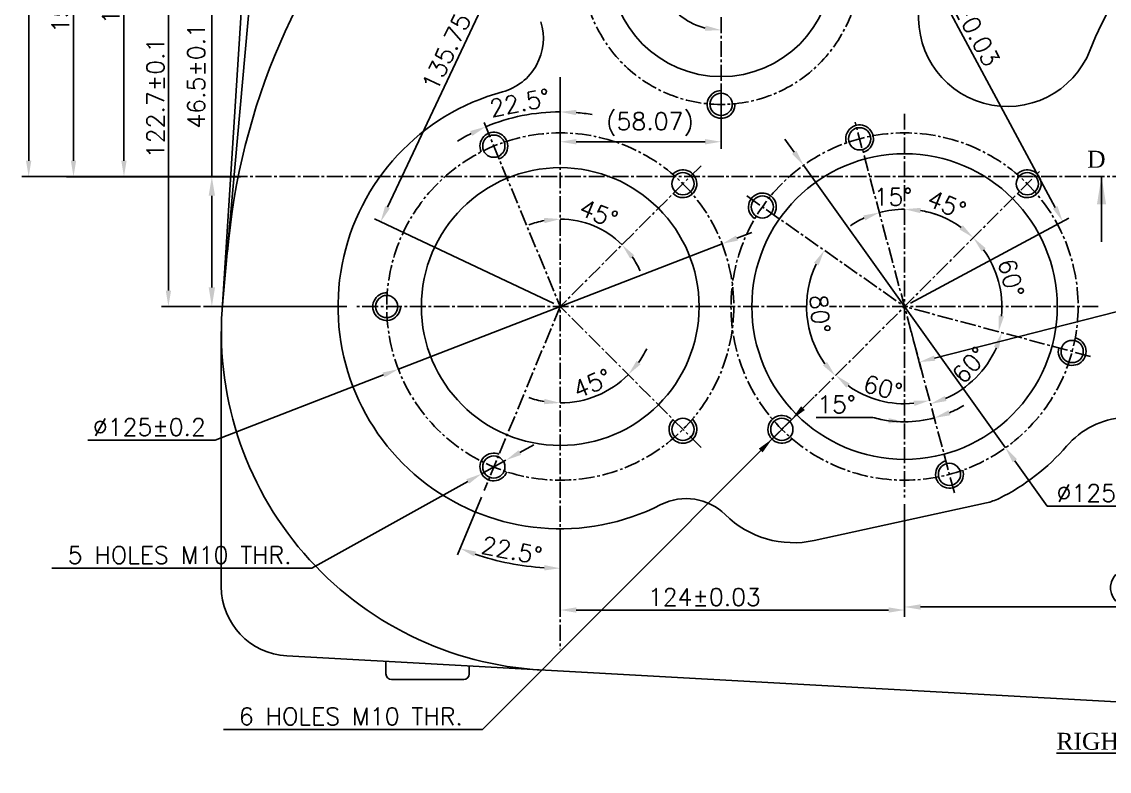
# Model space of a CAD drawing. Header units: millimetres. Extents: x -4466 to 20635, y -2270 to 9154.
# Drawn here: x 3820.7 to 4212.4, y -2232.6 to -1962.9 of the extents above; entities that cross this region are included whole.
import ezdxf

# ---------------------------------------------------------------- set-up
doc = ezdxf.new("R2010")
doc.units = ezdxf.units.MM
doc.header["$LTSCALE"] = 0.3
doc.header["$PDSIZE"] = -50
doc.linetypes.add('CENTER2', pattern=[28.575, 19.05, -3.175, 3.175, -3.175])
doc.layers.add('center', color=1, linetype='CENTER2')
doc.styles.add('ROMANTIC', font='romantic.ttf')
doc.styles.add('rs', font='romans.shx')
doc.styles.get("Standard").update_dxf_attribs({"font": 'romans.shx'})
doc.dimstyles.new('ISO-25', dxfattribs={"dimscale": 2.5, "dimtxt": 2.5, "dimasz": 2.5, "dimexe": 0.7, "dimexo": 0.625, "dimtad": 1, "dimdec": 3, "dimlfac": -1, "dimzin": 9, "dimdsep": 46, "dimtxsty": 'Standard', "dimcen": 2.5, "dimclrd": 1, "dimclre": 1, "dimclrt": 7, "dimazin": 0, "dimtfac": 0.65, "dimtdec": 3, "dimtmove": 0, "dimatfit": 3, "dimfxl": 0.7, "dimtolj": 1, "dimarcsym": 0})
doc.dimstyles.new('sarab', dxfattribs={"dimscale": 3, "dimtxt": 2.5, "dimasz": 2.3, "dimexe": 1, "dimexo": 1, "dimtad": 1, "dimdec": 3, "dimdsep": 46, "dimtxsty": 'rs', "dimcen": 0, "dimclrd": 1, "dimclre": 1, "dimclrt": 7, "dimadec": 3, "dimazin": 2, "dimtfac": 1, "dimtdec": 3, "dimtmove": 0, "dimatfit": 3, "dimfxl": 1, "dimarcsym": 0})

# ---------------------------------------------------------------- blocks, each defined once
blk = doc.blocks.new('*D485')
at = {"color": 1, "lineweight": -2, "transparency": 16777216}
for start, end in [(90, 105), (71.1742, 80.5871), (114.4129, 123.8258)]:
    blk.add_arc((4138.64, -2065.37), 35.04, start, end, dxfattribs=at)
at = {"color": 1, "transparency": 16777216}
for points in [[(4123.84, -2032.56), (4124.48, -2034.36), (4129.57, -2031.52)], [(4144.29, -2031.75), (4144.45, -2029.84), (4138.64, -2030.33)]]:
    blk.add_solid(points, dxfattribs=at)
at = {"layer": 'Defpoints', "color": 0, "transparency": 16777216}
for p in [(4138.64, -1995.98), (4120.87, -1999.04), (4132.56, -2030.86), (4138.64, -2134.04), (4156.6, -2132.39)]:
    blk.add_point(p, dxfattribs=at)
at = {"color": 7, "transparency": 16777216, "insert": (4134.45, -2025.89), "char_height": 6.25, "attachment_point": 5, "style": 'rs'}
blk.add_mtext('15°', dxfattribs=at)
blk = doc.blocks.new('*D486')
at = {"color": 1, "lineweight": -2, "transparency": 16777216}
blk.add_arc((4138.64, -2065.37), 35.04, 54.4127, 80.5873, dxfattribs=at)
at = {"color": 1, "transparency": 16777216}
for points in [[(4144.29, -2031.75), (4144.45, -2029.84), (4138.64, -2030.33)], [(4159.65, -2036.14), (4158.41, -2037.6), (4163.42, -2040.59)]]:
    blk.add_solid(points, dxfattribs=at)
at = {"layer": 'Defpoints', "color": 0, "transparency": 16777216}
for p in [(4138.64, -1995.98), (4187.2, -2016.81), (4156.16, -2035.02), (4089.57, -2114.43), (4138.64, -2134.04)]:
    blk.add_point(p, dxfattribs=at)
at = {"color": 7, "transparency": 16777216, "insert": (4153.84, -2028.66), "char_height": 6.25, "attachment_point": 5, "rotation": 337.5, "style": 'rs'}
blk.add_mtext('45°', dxfattribs=at)
blk = doc.blocks.new('*D487')
at = {"color": 1, "lineweight": -2, "transparency": 16777216}
blk.add_arc((4138.64, -2065.37), 35.04, 354.4127, 35.5873, dxfattribs=at)
at = {"color": 1, "transparency": 16777216}
for points in [[(4166.41, -2045.59), (4167.87, -2044.36), (4163.42, -2040.59)], [(4174.46, -2068.95), (4172.57, -2068.61), (4172.49, -2074.44)]]:
    blk.add_solid(points, dxfattribs=at)
at = {"layer": 'Defpoints', "color": 0, "transparency": 16777216}
for p in [(4187.2, -2016.81), (4173.55, -2062.31), (4138.64, -2065.37), (4205.67, -2083.33), (4089.57, -2114.43)]:
    blk.add_point(p, dxfattribs=at)
at = {"color": 7, "transparency": 16777216, "insert": (4177.01, -2055.08), "char_height": 6.25, "attachment_point": 5, "rotation": 285, "style": 'rs'}
blk.add_mtext('60°', dxfattribs=at)
blk = doc.blocks.new('*D488')
at = {"color": 1, "lineweight": -2, "transparency": 16777216}
blk.add_arc((4138.64, -2065.37), 36.26, 294.0948, 335.9052, dxfattribs=at)
at = {"color": 1, "transparency": 16777216}
for points in [[(4170.84, -2079.85), (4172.65, -2080.49), (4173.67, -2074.75)], [(4153.77, -2099.37), (4153.12, -2097.57), (4148.03, -2100.39)]]:
    blk.add_solid(points, dxfattribs=at)
at = {"layer": 'Defpoints', "color": 0, "transparency": 16777216}
for p in [(4120.87, -1999.04), (4138.64, -2065.37), (4205.67, -2083.33), (4159.44, -2095.07), (4156.6, -2132.39)]:
    blk.add_point(p, dxfattribs=at)
at = {"color": 7, "transparency": 16777216, "insert": (4162.16, -2086.43), "char_height": 6.25, "attachment_point": 5, "rotation": 48.1478, "style": 'rs'}
blk.add_mtext('60°', dxfattribs=at)
blk = doc.blocks.new('*D489')
at = {"color": 1, "lineweight": -2, "transparency": 16777216}
blk.add_line((4127.25, -2105.28), (4106.77, -2105.28), dxfattribs=at)
for start, end in [(292.9441, 300.8883), (254.0732, 270), (254.1117, 262.0559), (270, 285)]:
    blk.add_arc((4138.64, -2065.37), 41.5, start, end, dxfattribs=at)
at = {"color": 1, "transparency": 16777216}
for points in [[(4155.13, -2104.49), (4154.51, -2102.68), (4149.38, -2105.46)], [(4132.97, -2105.52), (4132.84, -2107.43), (4138.64, -2106.87)]]:
    blk.add_solid(points, dxfattribs=at)
at = {"layer": 'Defpoints', "color": 0, "transparency": 16777216}
for p in [(4138.64, -1995.98), (4120.87, -1999.04), (4145.85, -2106.24), (4138.64, -2134.04), (4156.6, -2132.39)]:
    blk.add_point(p, dxfattribs=at)
at = {"color": 7, "transparency": 16777216, "insert": (4114.14, -2100.59), "char_height": 6.25, "attachment_point": 5, "style": 'rs'}
blk.add_mtext('15°', dxfattribs=at)
blk = doc.blocks.new('*D490')
at = {"color": 1, "lineweight": -2, "transparency": 16777216}
blk.add_arc((4138.64, -2065.37), 34.99, 234.4254, 275.5746, dxfattribs=at)
at = {"color": 1, "transparency": 16777216}
for points in [[(4117.66, -2094.56), (4118.9, -2093.1), (4113.9, -2090.11)], [(4141.87, -2099.25), (4142.21, -2101.14), (4147.7, -2099.17)]]:
    blk.add_solid(points, dxfattribs=at)
at = {"layer": 'Defpoints', "color": 0, "transparency": 16777216}
for p in [(4120.87, -1999.04), (4187.2, -2016.81), (4123.85, -2097.08), (4089.57, -2114.43), (4156.6, -2132.39)]:
    blk.add_point(p, dxfattribs=at)
at = {"color": 7, "transparency": 16777216, "insert": (4130.8, -2094.64), "char_height": 6.25, "attachment_point": 5, "rotation": 345, "style": 'rs'}
blk.add_mtext('60°', dxfattribs=at)
blk = doc.blocks.new('*D491')
at = {"color": 1, "lineweight": -2, "transparency": 16777216}
for p, q in [((4102.04, -2101.95), (4106.1, -2097.88)), ((4097.98, -2106.02), (4090.91, -2113.1)), ((3986.63, -2217.54), (4086.85, -2117.17)), ((3893.41, -2217.54), (3986.63, -2217.54))]:
    blk.add_line(p, q, dxfattribs=at)
at = {"color": 1, "transparency": 16777216}
for points in [[(4101.36, -2101.28), (4102.72, -2102.63), (4097.98, -2106.02)], [(4086.17, -2116.49), (4087.53, -2117.85), (4090.91, -2113.1)]]:
    blk.add_solid(points, dxfattribs=at)
at = {"layer": 'Defpoints', "color": 0, "transparency": 16777216}
for p in [(4097.98, -2106.02), (4090.91, -2113.1)]:
    blk.add_point(p, dxfattribs=at)
at = {"color": 7, "transparency": 16777216, "insert": (3939.24, -2212.86), "char_height": 6.25, "attachment_point": 5, "style": 'rs'}
blk.add_mtext('6 HOLES M10 THR.', dxfattribs=at)
blk = doc.blocks.new('*D492')
at = {"color": 1, "lineweight": -2, "transparency": 16777216}
for start, end in [(90, 112.5), (80.5937, 85.2968), (117.2032, 121.9063)]:
    blk.add_arc((4014.64, -2065.37), 70.07, start, end, dxfattribs=at)
at = {"color": 1, "transparency": 16777216}
for points in [[(4020.35, -1996.49), (4020.42, -1994.58), (4014.64, -1995.3)], [(3982.21, -2002.18), (3983.01, -2003.92), (3987.83, -2000.63)]]:
    blk.add_solid(points, dxfattribs=at)
at = {"layer": 'Defpoints', "color": 0, "transparency": 16777216}
for p in [(4014.64, -1982.78), (4005.49, -1995.9), (3987.2, -1999.12), (4014.64, -2065.37), (4014.64, -2188.64)]:
    blk.add_point(p, dxfattribs=at)
at = {"color": 7, "transparency": 16777216, "insert": (4000.06, -1992.05), "char_height": 6.25, "attachment_point": 5, "rotation": 11.25, "style": 'rs'}
blk.add_mtext('22.5°', dxfattribs=at)
blk = doc.blocks.new('*D493')
at = {"color": 1, "lineweight": -2, "transparency": 16777216}
for start, end in [(100.4764, 110.9529), (45, 90), (24.0471, 34.5236)]:
    blk.add_arc((4014.64, -2065.37), 31.49, start, end, dxfattribs=at)
at = {"color": 1, "transparency": 16777216}
for points in [[(4008.83, -2033.45), (4009, -2035.36), (4014.64, -2033.88)], [(4039.85, -2048.13), (4041.32, -2046.91), (4036.91, -2043.1)]]:
    blk.add_solid(points, dxfattribs=at)
at = {"layer": 'Defpoints', "color": 0, "transparency": 16777216}
for p in [(4014.64, -1982.78), (4065.34, -2014.66), (4030.39, -2038.09), (4014.64, -2065.37), (4014.64, -2188.64)]:
    blk.add_point(p, dxfattribs=at)
at = {"color": 7, "transparency": 16777216, "insert": (4028.49, -2031.94), "char_height": 6.25, "attachment_point": 5, "rotation": 337.5, "style": 'rs'}
blk.add_mtext('45°', dxfattribs=at)
blk = doc.blocks.new('*D494')
at = {"color": 1, "lineweight": -2, "transparency": 16777216}
blk.add_line((3986.24, -2133.92), (3977.63, -2154.71), dxfattribs=at)
blk.add_arc((4014.64, -2065.37), 94.2, 250.9979, 266.5021, dxfattribs=at)
at = {"color": 1, "transparency": 16777216}
for points in [[(3983.63, -2155.33), (3984.31, -2153.54), (3978.59, -2152.4)], [(4008.92, -2158.43), (4008.86, -2160.35), (4014.64, -2159.57)]]:
    blk.add_solid(points, dxfattribs=at)
at = {"layer": 'Defpoints', "color": 0, "transparency": 16777216}
for p in [(4014.64, -1982.78), (4014.64, -2065.37), (3987.2, -2131.61), (3990.26, -2156.36), (4014.64, -2188.64)]:
    blk.add_point(p, dxfattribs=at)
at = {"color": 7, "transparency": 16777216, "insert": (3997.18, -2153.16), "char_height": 6.25, "attachment_point": 5, "rotation": 348.75, "style": 'rs'}
blk.add_mtext('22.5°', dxfattribs=at)
blk = doc.blocks.new('*D495')
at = {"color": 1, "lineweight": -2, "transparency": 16777216}
for start, end in [(324.5114, 334.0227), (270, 315), (250.9773, 260.4886)]:
    blk.add_arc((4014.64, -2065.37), 34.68, start, end, dxfattribs=at)
at = {"color": 1, "transparency": 16777216}
for points in [[(4043.61, -2086.12), (4042.14, -2084.88), (4039.16, -2089.89)], [(4008.99, -2098.61), (4008.83, -2100.52), (4014.64, -2100.04)]]:
    blk.add_solid(points, dxfattribs=at)
at = {"layer": 'Defpoints', "color": 0, "transparency": 16777216}
for p in [(4014.64, -1982.78), (4014.64, -2065.37), (4023.62, -2098.86), (4065.34, -2116.07), (4014.64, -2188.64)]:
    blk.add_point(p, dxfattribs=at)
at = {"color": 7, "transparency": 16777216, "insert": (4026.12, -2093.07), "char_height": 6.25, "attachment_point": 5, "rotation": 22.5, "style": 'rs'}
blk.add_mtext('45°', dxfattribs=at)
blk = doc.blocks.new('*D498')
at = {"color": 1, "lineweight": -2, "transparency": 16777216}
for p, q in [((4098.93, -2009.86), (4095.59, -2005.18)), ((4102.28, -2014.53), (4175, -2116.2)), ((4190.01, -2137.17), (4178.35, -2120.88)), ((4235.91, -2137.17), (4190.01, -2137.17))]:
    blk.add_line(p, q, dxfattribs=at)
at = {"color": 1, "transparency": 16777216}
for points in [[(4099.71, -2009.3), (4098.15, -2010.41), (4102.28, -2014.53)], [(4179.13, -2120.32), (4177.57, -2121.43), (4175, -2116.2)]]:
    blk.add_solid(points, dxfattribs=at)
at = {"layer": 'Defpoints', "color": 0, "transparency": 16777216}
for p in [(4102.28, -2014.53), (4175, -2116.2)]:
    blk.add_point(p, dxfattribs=at)
at = {"color": 7, "transparency": 16777216, "insert": (4213.74, -2132.49), "char_height": 6.25, "attachment_point": 5, "style": 'rs'}
blk.add_mtext('∅125±0.2', dxfattribs=at)
blk = doc.blocks.new('*D499')
at = {"color": 1, "lineweight": -2, "transparency": 16777216}
for p, q in [((4078.29, -2040.74), (4083.65, -2038.66)), ((4072.93, -2042.81), (3956.35, -2087.92)), ((3890.42, -2113.43), (3950.99, -2089.99)), ((3844.51, -2113.43), (3890.42, -2113.43))]:
    blk.add_line(p, q, dxfattribs=at)
at = {"color": 1, "transparency": 16777216}
for points in [[(4077.95, -2039.84), (4078.64, -2041.63), (4072.93, -2042.81)], [(3950.64, -2089.1), (3951.33, -2090.89), (3956.35, -2087.92)]]:
    blk.add_solid(points, dxfattribs=at)
at = {"layer": 'Defpoints', "color": 0, "transparency": 16777216}
for p in [(4072.93, -2042.81), (3956.35, -2087.92)]:
    blk.add_point(p, dxfattribs=at)
at = {"color": 7, "transparency": 16777216, "insert": (3866.68, -2108.74), "char_height": 6.25, "attachment_point": 5, "style": 'rs'}
blk.add_mtext('∅125±0.2', dxfattribs=at)
blk = doc.blocks.new('*D501')
at = {"color": 1, "lineweight": -2, "transparency": 16777216}
blk.add_arc((4072.59, -1942.62), 23.26, 164.2023, 255.7977, dxfattribs=at)
at = {"color": 1, "transparency": 16777216}
for points in [[(4049.33, -1935.91), (4051.1, -1936.66), (4052.45, -1930.99)], [(4067, -1964.21), (4066.77, -1966.11), (4072.59, -1965.87)]]:
    blk.add_solid(points, dxfattribs=at)
at = {"layer": 'Defpoints', "color": 0, "transparency": 16777216}
for p in [(4017.69, -1910.92), (4072.59, -1918.36), (4072.59, -1942.62), (4049.69, -1946.65), (4072.59, -2006.01)]:
    blk.add_point(p, dxfattribs=at)
at = {"color": 7, "transparency": 16777216, "insert": (4056.51, -1951.9), "char_height": 6.25, "attachment_point": 5, "rotation": 300, "style": 'rs'}
blk.add_mtext('120°', dxfattribs=at)
blk = doc.blocks.new('*D502')
at = {"color": 1, "lineweight": -2, "transparency": 16777216}
for p, q in [((4014.64, -1985.28), (4014.64, -2008.55)), ((4072.59, -1985.12), (4072.59, -2008.55)), ((4020.39, -2006.05), (4066.84, -2006.05))]:
    blk.add_line(p, q, dxfattribs=at)
at = {"color": 1, "transparency": 16777216}
for points in [[(4020.39, -2005.09), (4020.39, -2007.01), (4014.64, -2006.05)], [(4066.84, -2005.09), (4066.84, -2007.01), (4072.59, -2006.05)]]:
    blk.add_solid(points, dxfattribs=at)
at = {"layer": 'Defpoints', "color": 0, "transparency": 16777216}
for p in [(4014.64, -1982.78), (4072.59, -1982.62), (4072.59, -2006.05)]:
    blk.add_point(p, dxfattribs=at)
at = {"color": 7, "transparency": 16777216, "insert": (4046.98, -1999.73), "char_height": 6.25, "attachment_point": 5, "style": 'rs'}
blk.add_mtext('(58.07)', dxfattribs=at)
blk = doc.blocks.new('*D464')
at = {"color": 1, "lineweight": -2, "transparency": 16777216}
for p, q in [((4138.64, -2136.54), (4138.64, -2177.09)), ((4014.64, -2147.87), (4014.64, -2177.09)), ((4020.39, -2174.59), (4132.89, -2174.59))]:
    blk.add_line(p, q, dxfattribs=at)
at = {"color": 1, "transparency": 16777216}
for points in [[(4020.39, -2173.64), (4020.39, -2175.55), (4014.64, -2174.59)], [(4132.89, -2173.64), (4132.89, -2175.55), (4138.64, -2174.59)]]:
    blk.add_solid(points, dxfattribs=at)
at = {"layer": 'Defpoints', "color": 0, "transparency": 16777216}
for p in [(4138.64, -2134.04), (4014.64, -2145.37), (4138.64, -2174.59)]:
    blk.add_point(p, dxfattribs=at)
at = {"color": 7, "transparency": 16777216, "insert": (4066.55, -2169.91), "char_height": 6.25, "attachment_point": 5, "style": 'rs'}
blk.add_mtext('124±0.03', dxfattribs=at)
blk = doc.blocks.new('*D508')
at = {"color": 1, "lineweight": -2, "transparency": 16777216}
for p, q in [((4086.43, -1873.62), (3855.03, -1873.62)), ((3857.53, -2012.87), (3857.53, -1879.37)), ((3899.5, -2018.62), (3855.03, -2018.62))]:
    blk.add_line(p, q, dxfattribs=at)
at = {"color": 1, "transparency": 16777216}
for points in [[(3856.57, -1879.37), (3858.48, -1879.37), (3857.53, -1873.62)], [(3856.57, -2012.87), (3858.48, -2012.87), (3857.53, -2018.62)]]:
    blk.add_solid(points, dxfattribs=at)
at = {"layer": 'Defpoints', "color": 0, "transparency": 16777216}
for p in [(3857.53, -1873.62), (4088.93, -1873.62), (3902, -2018.62)]:
    blk.add_point(p, dxfattribs=at)
at = {"color": 7, "transparency": 16777216, "insert": (3852.84, -1946.12), "char_height": 6.25, "attachment_point": 5, "rotation": 90, "style": 'rs'}
blk.add_mtext('145±0.1', dxfattribs=at)
blk = doc.blocks.new('*D509')
at = {"color": 1, "lineweight": -2, "transparency": 16777216}
for p, q in [((4049.43, -1866.37), (3836.86, -1866.37)), ((3839.36, -1872.12), (3839.36, -2012.87)), ((3899.5, -2018.62), (3836.86, -2018.62))]:
    blk.add_line(p, q, dxfattribs=at)
at = {"color": 1, "transparency": 16777216}
for points in [[(3838.4, -1872.12), (3840.31, -1872.12), (3839.36, -1866.37)], [(3838.4, -2012.87), (3840.31, -2012.87), (3839.36, -2018.62)]]:
    blk.add_solid(points, dxfattribs=at)
at = {"layer": 'Defpoints', "color": 0, "transparency": 16777216}
for p in [(4051.93, -1866.37), (3839.36, -2018.62), (3902, -2018.62)]:
    blk.add_point(p, dxfattribs=at)
at = {"color": 7, "transparency": 16777216, "insert": (3834.67, -1942.49), "char_height": 6.25, "attachment_point": 5, "rotation": 90, "style": 'rs'}
blk.add_mtext('152.25±0.1', dxfattribs=at)
blk = doc.blocks.new('*D465')
at = {"color": 1, "lineweight": -2, "transparency": 16777216}
for p, q in [((4074.79, -1941.43), (4131.75, -1910.78)), ((4132.27, -1917.03), (4192.87, -2029.66)), ((4140.84, -2064.18), (4197.8, -2033.53))]:
    blk.add_line(p, q, dxfattribs=at)
at = {"color": 1, "transparency": 16777216}
for points in [[(4133.11, -1916.58), (4131.43, -1917.49), (4129.55, -1911.97)], [(4193.72, -2029.2), (4192.03, -2030.11), (4195.6, -2034.72)]]:
    blk.add_solid(points, dxfattribs=at)
at = {"layer": 'Defpoints', "color": 0, "transparency": 16777216}
for p in [(4072.59, -1942.62), (4195.6, -2034.72), (4138.64, -2065.37)]:
    blk.add_point(p, dxfattribs=at)
at = {"color": 7, "transparency": 16777216, "insert": (4158.95, -1956.73), "char_height": 6.25, "attachment_point": 5, "rotation": 298.2841, "style": 'rs'}
blk.add_mtext('139.4±0.03', dxfattribs=at)
blk = doc.blocks.new('*D539')
at = {"color": 1, "lineweight": -2, "transparency": 16777216}
blk.add_arc((4138.64, -2065.37), 35.27, 154.3518, 215.6482, dxfattribs=at)
at = {"color": 1, "transparency": 16777216}
for points in [[(4106.02, -2049.62), (4107.68, -2050.58), (4109.75, -2045.14)], [(4110.71, -2085.3), (4109.25, -2086.54), (4113.7, -2090.3)]]:
    blk.add_solid(points, dxfattribs=at)
at = {"layer": 'Defpoints', "color": 0, "transparency": 16777216}
for p in [(4187.2, -2016.81), (4081.8, -2025.57), (4103.75, -2060.26), (4138.64, -2065.37), (4089.57, -2114.43)]:
    blk.add_point(p, dxfattribs=at)
at = {"color": 7, "transparency": 16777216, "insert": (4108.18, -2068.03), "char_height": 6.25, "attachment_point": 5, "rotation": 275, "style": 'rs'}
blk.add_mtext('80°', dxfattribs=at)
blk = doc.blocks.new('_DatumFilled')
at = {"color": 0, "linetype": 'ByBlock'}
blk.add_solid([(0, 0.577), (-1, 0), (0, -0.577)], dxfattribs=at)
blk = doc.blocks.new('*D540')
at = {"color": 1, "lineweight": -2, "transparency": 16777216}
for p, q in [((4070.33, -1941.55), (4005.67, -1911.02)), ((3952.44, -2029.64), (4005.48, -1917.29)), ((4012.38, -2064.3), (3947.72, -2033.77))]:
    blk.add_line(p, q, dxfattribs=at)
at = {"color": 1, "transparency": 16777216}
for points in [[(4004.61, -1916.88), (4006.34, -1917.7), (4007.93, -1912.09)], [(3951.57, -2029.23), (3953.3, -2030.05), (3949.98, -2034.84)]]:
    blk.add_solid(points, dxfattribs=at)
at = {"layer": 'Defpoints', "color": 0, "transparency": 16777216}
for p in [(4007.93, -1912.09), (4072.59, -1942.62), (4014.64, -2065.37)]:
    blk.add_point(p, dxfattribs=at)
at = {"color": 7, "transparency": 16777216, "insert": (3973.64, -1973.75), "char_height": 6.25, "attachment_point": 5, "rotation": 64.7281, "style": 'rs'}
blk.add_mtext('135.75', dxfattribs=at)
blk = doc.blocks.new('*D541')
at = {"color": 1, "lineweight": -2, "transparency": 16777216}
for p, q in [((4000.12, -2117.89), (4005.15, -2115.1)), ((3995.09, -2120.68), (3986.35, -2125.54)), ((3925.14, -2159.52), (3981.32, -2128.33)), ((3831.61, -2159.52), (3925.14, -2159.52))]:
    blk.add_line(p, q, dxfattribs=at)
at = {"color": 1, "transparency": 16777216}
for points in [[(3999.66, -2117.05), (4000.59, -2118.73), (3995.09, -2120.68)], [(3980.86, -2127.49), (3981.79, -2129.16), (3986.35, -2125.54)]]:
    blk.add_solid(points, dxfattribs=at)
at = {"layer": 'Defpoints', "color": 0, "transparency": 16777216}
for p in [(3995.09, -2120.68), (3986.35, -2125.54)]:
    blk.add_point(p, dxfattribs=at)
at = {"color": 7, "transparency": 16777216, "insert": (3877.59, -2154.83), "char_height": 6.25, "attachment_point": 5, "style": 'rs'}
blk.add_mtext('5 HOLES M10 THR.', dxfattribs=at)
blk = doc.blocks.new('*D481')
at = {"color": 1, "lineweight": -2, "transparency": 16777216}
for p, q in [((4138.64, -2139.04), (4138.64, -2176)), ((4144.39, -2173.5), (4316.14, -2173.5)), ((4321.89, -2211.89), (4321.89, -2171))]:
    blk.add_line(p, q, dxfattribs=at)
at = {"color": 1, "transparency": 16777216}
for points in [[(4144.39, -2172.54), (4144.39, -2174.46), (4138.64, -2173.5)], [(4316.14, -2172.54), (4316.14, -2174.46), (4321.89, -2173.5)]]:
    blk.add_solid(points, dxfattribs=at)
at = {"layer": 'Defpoints', "color": 0, "transparency": 16777216}
for p in [(4138.64, -2136.54), (4321.89, -2173.5), (4321.89, -2214.39)]:
    blk.add_point(p, dxfattribs=at)
at = {"color": 7, "transparency": 16777216, "insert": (4230.27, -2167.18), "char_height": 6.25, "attachment_point": 5, "style": 'rs'}
blk.add_mtext('(183.19) ', dxfattribs=at)

msp = doc.modelspace()

# ---------------------------------------------------------------- linework, layer by layer
for p, q in [((3907.89045, -1832.11642), (3892.84105, -2066.55078)), ((3913.89045, -1832.11642), (3893.08113, -2063.43552)), ((3892.59045, -2074.36642), (3892.59045, -2166.15635)), ((4106.10714, -2149.56069), (4168.14563, -2136.01391)), ((4311.13575, -2212.93249), (3916.21164, -2191.1183)), ((3951.89045, -2196.11642), (3951.89045, -2193.08907)), ((3951.89045, -2196.11642), (3951.89045, -2197.11642)), ((3951.89045, -2196.11642), (3951.89045, -2197.61642)), ((3981.89045, -2196.88319), (3981.89045, -2194.74616)), ((3981.89045, -2196.88319), (3981.89045, -2197.11642)), ((3981.89045, -2196.88319), (3981.89045, -2197.61642)), ((3979.89045, -2199.61642), (3953.89045, -2199.61642))]:
    msp.add_line(p, q)
at = {"color": 1}
for p, q in [((3823.22046, -1837.86642), (3823.22046, -2012.86642)), ((3873.53596, -1948.36642), (3873.53596, -2059.61642)), ((3889.18239, -2018.61642), (3889.18239, -1952.96642)), ((3897.93612, -2018.61642), (3820.72046, -2018.61642)), ((3898.99862, -2018.61642), (3886.18239, -2018.61642)), ((3889.18239, -2058.46642), (3889.18239, -2025.51642)), ((4321.59071, -2040.03487), (4149.4838, -2083.94209)), ((3885.12082, -2065.36642), (3871.03596, -2065.36642)), ((3937.76219, -2065.36642), (3886.18239, -2065.36642)), ((4141.07617, -2074.24661), (4144.53025, -2087.78589))]:
    msp.add_line(p, q, dxfattribs=at)
for centre, radius in [((4072.59045, -1942.61642), 40), ((4072.59045, -1992.61642), 4), ((4122.46426, -2004.99605), 4), ((3990.72273, -2007.62395), 4), ((4138.64045, -2065.36642), 55), ((4014.64045, -2065.36642), 50), ((4058.83462, -2021.17225), 4), ((4182.83462, -2021.17225), 4), ((4087.44345, -2029.51789), 4), ((3952.14045, -2065.36642), 4), ((4199.01081, -2081.54261), 4), ((4058.83462, -2109.56059), 4), ((4094.44628, -2109.56059), 4), ((3990.72273, -2123.10889), 4), ((4154.81664, -2125.73678), 4)]:
    msp.add_circle(centre, radius)
for centre, radius, start, end in [((4321.89045, -2018.61642), 125, 228.7667609, 158.6071747), ((4132.03481, -2065.36642), 238, 137.9048346, 175.2599622), ((4175.70751, -1961.34907), 32, 170, 338.6071747), ((3988.58264, -1968.82114), 20, 285.1043685, 17.3243703), ((4014.64045, -2065.36642), 80, 105.1043685, 296.9664719), ((4072.59045, -1992.61642), 5, 90, 2.865984), ((4122.46426, -2004.99605), 5, 285, 197.2924428), ((3990.72273, -2007.62395), 5, 292.5, 204.7924428), ((4058.83462, -2021.17225), 5, 225, 137.2924428), ((4182.83462, -2021.17225), 5, 225, 137.2924428), ((4087.44345, -2029.51789), 5, 325, 237.2924428), ((4014.59045, -2074.36642), 122, 174.8595442, 266.8384003), ((4014.59045, -2074.36642), 122, 174.8595442, 266.8384003), ((3952.14045, -2065.36642), 5, 87.7075572, 0), ((4199.01081, -2081.54261), 5, 165, 77.2924428), ((4058.83462, -2109.56059), 5, 135, 47.2924428), ((4094.44628, -2109.56059), 5, 45, 317.2924428), ((4219.72594, -2135.18148), 30, 48.7667609, 139.2713658), ((3990.72273, -2123.10889), 5, 67.5, 339.7924428), ((4138.64045, -2065.36642), 77, 296.2814322, 319.2713658), ((4154.81664, -2125.73678), 5, 105, 17.2924428), ((4163.87895, -2116.47433), 20, 282.3178115, 296.2814322), ((4059.98735, -2154.49362), 20, 45.3492394, 116.9664719), ((4098.64045, -2115.36642), 35, 225.3492394, 282.3178115), ((3917.59045, -2166.15635), 25, 180, 266.8384003), ((3953.89045, -2197.61642), 2, 180, 270), ((3979.89045, -2197.61642), 2, 270, 0)]:
    msp.add_arc(centre, radius, start, end)
for points in [[(3822.26213, -2012.86642), (3824.1788, -2012.86642), (3823.22046, -2018.61642)], [(3888.03239, -2025.51642), (3890.33239, -2025.51642), (3889.18239, -2018.61642)], [(3872.57763, -2059.61642), (3874.49429, -2059.61642), (3873.53596, -2065.36642)], [(3888.03239, -2058.46642), (3890.33239, -2058.46642), (3889.18239, -2065.36642)], [(4149.24691, -2083.01349), (4149.7207, -2084.87068), (4143.91226, -2085.36348)]]:
    msp.add_solid(points, dxfattribs=at)
at = {"layer": 'center'}
for p, q in [((4072.59045, -1918.35736), (4072.59045, -2006.01426)), ((4014.64045, -1982.77608), (4014.64045, -2188.63778)), ((4138.64045, -1995.97688), (4138.64045, -2134.03596)), ((3987.20054, -1999.12063), (4014.64045, -2065.36642)), ((4156.59978, -2132.39156), (4120.86746, -1999.03673)), ((4065.34278, -2014.66408), (4014.64045, -2065.36642)), ((4089.57464, -2114.43223), (4187.19715, -2016.80972)), ((4510.70322, -2018.61642), (3878.39063, -2018.61642)), ((4081.79987, -2025.56622), (4138.64045, -2065.36642)), ((4103.37286, -2065.36642), (3940.76219, -2065.36642)), ((4014.64045, -2065.36642), (3987.20054, -2131.61221)), ((4065.34278, -2116.06875), (4014.64045, -2065.36642)), ((4208.42721, -2065.36642), (4111.59682, -2065.36642)), ((4205.66559, -2083.32575), (4138.64045, -2065.36642))]:
    msp.add_line(p, q, dxfattribs=at)
for centre, radius in [((4072.59045, -1942.61642), 50), ((4014.64045, -2065.36642), 62.5), ((4138.64045, -2065.36642), 62.5)]:
    msp.add_circle(centre, radius, dxfattribs=at)

# ---------------------------------------------------------------- texts
at = {"style": 'ROMANTIC'}
for s, p in [('D', (4204.38869, -2015.39712)), ('%%URIGHT SIDE VIEW', (4193.34334, -2224.89197))]:
    msp.add_text(s, height=6.1, dxfattribs=at).set_placement(p)
at = {"char_height": 6.25, "attachment_point": 5, "rotation": 90, "style": 'rs'}
for s, insert in [('46.5±0.1', (3883.55739, -1982.34142)), ('122.7±0.1', (3868.84846, -1990.27226))]:
    msp.add_mtext(s, dxfattribs=dict(at, insert=insert))

# ---------------------------------------------------------------- dimensions: what is measured, and where the dimension line sits
for base, p1, p2, picture, middle in [((3839.35551, -2018.61642), (4051.93175, -1866.36642), (3901.99862, -2018.61642), '*D509', (3834.66801, -1942.49142)), ((3857.52533, -1873.61642), (3901.99862, -2018.61642), (4088.93175, -1873.61642), '*D508', (3852.83783, -1946.11642))]:
    dim = msp.add_linear_dim(base=base, p1=p1, p2=p2, angle=90, dimstyle='sarab', override={"dimscale": 2.5, "dimgap": 0.625, "dimdec": 2, "dimcen": 2.5, "dimadec": 1, "dimtol": 1, "dimlim": 0, "dimtp": 0.1, "dimtm": 0.1, "dimtdec": 2})
    dim.commit()
    dim.dimension.update_dxf_attribs({"geometry": picture, "text_midpoint": middle})
dim = msp.add_linear_dim(base=(4007.93165, -1912.09114), p1=(4014.64045, -2065.36642), p2=(4072.59045, -1942.61642), angle=64.728109, text='135.75', dimstyle='sarab', override={"dimscale": 2.5, "dimgap": 0.625, "dimtoh": 1, "dimdec": 2, "dimcen": 2.5, "dimadec": 1, "dimtol": 1, "dimlim": 0, "dimtp": 0.03, "dimtm": 0.03, "dimtdec": 2, "dimldrblk": 'DatumFilled'})
dim.commit()
dim.dimension.update_dxf_attribs({"geometry": '*D540', "text_midpoint": (3977.87906, -1975.7487), "dimtype": 161})
for base, line1, line2, override, picture, middle in [((4049.6873, -1946.65486), ((4072.59045, -1918.35736), (4072.59045, -2006.01426)), ((4072.59045, -1942.61642), (4017.68631, -1910.9175)), {"dimscale": 2.5, "dimtoh": 1, "dimdec": 2, "dimcen": 2.5, "dimadec": 1, "dimtdec": 2}, '*D501', (4056.50925, -1951.9009)), ((4005.49467, -1995.89731), ((3987.20054, -1999.12063), (4014.64045, -2065.36642)), ((4014.64045, -1982.77608), (4014.64045, -2188.63778)), {"dimscale": 2.5, "dimtoh": 1, "dimdec": 2, "dimcen": 2.5, "dimadec": 1, "dimtdec": 2}, '*D492', (4000.05627, -1992.04678)), ((3990.25962, -2156.3569), ((4014.64045, -2065.36642), (3987.20054, -2131.61221)), ((4014.64045, -1982.77608), (4014.64045, -2188.63778)), {"dimscale": 2.5, "dimtoh": 1, "dimdec": 2, "dimcen": 2.5, "dimadec": 1, "dimtdec": 2}, '*D494', (3997.17737, -2153.15923)), ((4023.61562, -2098.86221), ((4065.34278, -2116.06875), (4014.64045, -2065.36642)), ((4014.64045, -1982.77608), (4014.64045, -2188.63778)), {"dimscale": 2.5, "dimtoh": 1, "dimdec": 2, "dimcen": 2.5, "dimadec": 1, "dimtdec": 2}, '*D495', (4026.11708, -2093.07347)), ((4030.38579, -2038.09469), ((4014.64045, -1982.77608), (4014.64045, -2188.63778)), ((4065.34278, -2014.66408), (4014.64045, -2065.36642)), {"dimscale": 2.5, "dimtoh": 1, "dimdec": 2, "dimcen": 2.5, "dimadec": 1, "dimtdec": 2}, '*D493', (4028.48524, -2031.94214)), ((4156.16057, -2035.02069), ((4089.57464, -2114.43223), (4187.19715, -2016.80972)), ((4138.64045, -1995.97688), (4138.64045, -2134.03596)), {"dimscale": 2.5, "dimtoh": 1, "dimdec": 2, "dimcen": 2.5, "dimadec": 2, "dimtdec": 2}, '*D486', (4153.84359, -2028.66278)), ((4145.84757, -2106.24003), ((4156.59978, -2132.39156), (4120.86746, -1999.03673)), ((4138.64045, -1995.97688), (4138.64045, -2134.03596)), {"dimscale": 2.5, "dimtoh": 1, "dimdec": 2, "dimcen": 2.5, "dimadec": 2, "dimtdec": 2}, '*D489', (4114.13527, -2100.58986)), ((4123.85186, -2097.08065), ((4156.59978, -2132.39156), (4120.86746, -1999.03673)), ((4089.57464, -2114.43223), (4187.19715, -2016.80972)), {"dimscale": 2.5, "dimtoh": 1, "dimdec": 2, "dimcen": 2.5, "dimadec": 2, "dimtdec": 2}, '*D490', (4130.79686, -2094.63908)), ((4103.74523, -2060.25502), ((4081.79987, -2025.56622), (4138.64045, -2065.36642)), ((4089.57464, -2114.43223), (4187.19715, -2016.80972)), {"dimscale": 2.5, "dimtoh": 1, "dimdec": 2, "dimcen": 2.5, "dimadec": 1, "dimtdec": 2, "dimldrblk": 'DatumFilled'}, '*D539', (4108.17673, -2068.03165)), ((4173.54734, -2062.31246), ((4089.57464, -2114.43223), (4187.19715, -2016.80972)), ((4205.66559, -2083.32575), (4138.64045, -2065.36642)), {"dimscale": 2.5, "dimtoh": 1, "dimdec": 2, "dimcen": 2.5, "dimadec": 2, "dimtdec": 2}, '*D487', (4177.01449, -2055.08413))]:
    dim = msp.add_angular_dim_2l(base=base, line1=line1, line2=line2, dimstyle='sarab', override=override)
    dim.commit()
    dim.dimension.update_dxf_attribs({"geometry": picture, "text_midpoint": middle})
dim = msp.add_linear_dim(base=(4195.596, -2034.71946), p1=(4072.59045, -1942.61642), p2=(4138.64045, -2065.36642), angle=298.2840523, dimstyle='sarab', override={"dimscale": 2.5, "dimtoh": 1, "dimdec": 1, "dimcen": 2.5, "dimadec": 1, "dimtol": 1, "dimtp": 0.03, "dimtm": 0.03, "dimtdec": 2})
dim.commit()
dim.dimension.update_dxf_attribs({"geometry": '*D465', "text_midpoint": (4154.82549, -1958.94989), "dimtype": 161})
for base, p1, p2, text, override, picture, middle in [((4072.59045, -2006.05059), (4014.64045, -1982.77608), (4072.59045, -1982.61642), '(58.07)', {"dimscale": 2.5, "dimtoh": 1, "dimdec": 2, "dimcen": 2.5, "dimadec": 1, "dimtdec": 2}, '*D502', (4046.98354, -2006.05059)), ((4321.89045, -2173.50012), (4138.64045, -2136.53596), (4321.89045, -2214.39095), '(183.19) ', {"dimscale": 2.5, "dimtoh": 1, "dimdec": 2, "dimcen": 2.5, "dimadec": 1, "dimtp": 0.1, "dimtm": 0.1, "dimtfac": 0.71, "dimtdec": 2}, '*D481', (4230.26545, -2173.50012))]:
    dim = msp.add_linear_dim(base=base, p1=p1, p2=p2, text=text, dimstyle='sarab', override=override)
    dim.commit()
    dim.dimension.update_dxf_attribs({"geometry": picture, "text_midpoint": middle, "dimtype": 160})
for base, line1, line2, picture, middle in [((4132.55595, -2030.8595), ((4156.59978, -2132.39156), (4120.86746, -1999.03673)), ((4138.64045, -1995.97688), (4138.64045, -2134.03596)), '*D485', (4134.44616, -2030.57911)), ((4159.43951, -2095.07056), ((4205.66559, -2083.32575), (4138.64045, -2065.36642)), ((4156.59978, -2132.39156), (4120.86746, -1999.03673)), '*D488', (4165.65092, -2089.56087))]:
    dim = msp.add_angular_dim_2l(base=base, line1=line1, line2=line2, dimstyle='sarab', override={"dimscale": 2.5, "dimtoh": 1, "dimdec": 2, "dimcen": 2.5, "dimadec": 2, "dimtdec": 2})
    dim.commit()
    dim.dimension.update_dxf_attribs({"geometry": picture, "text_midpoint": middle, "dimtype": 162})
for p1, p2, picture, middle in [((4102.27768, -2014.53337), (4175.00322, -2116.19947), '*D498', (4213.74226, -2137.17409)), ((4072.92943, -2042.81326), (3956.35147, -2087.91958), '*D499', (3866.68235, -2113.43075))]:
    dim = msp.add_diameter_dim_2p(p1=p1, p2=p2, dimstyle='sarab', override={"dimscale": 2.5, "dimgap": 0.625, "dimtoh": 1, "dimdec": 2, "dimcen": 2.5, "dimadec": 1, "dimtol": 1, "dimlim": 0, "dimtp": 0.2, "dimtm": 0.2, "dimtdec": 2})
    dim.commit()
    dim.dimension.update_dxf_attribs({"geometry": picture, "text_midpoint": middle, "dimtype": 163})
for p1, p2, text, override, picture, middle in [((4097.97898, -2106.02223), (4090.91357, -2113.09895), '6 HOLES M10 THR.', {"dimscale": 2.5, "dimtoh": 1, "dimdec": 2, "dimcen": 2.5, "dimadec": 2, "dimtdec": 2}, '*D491', (3939.23909, -2217.5446)), ((3995.09432, -2120.68211), (3986.35115, -2125.53567), '5 HOLES M10 THR.', {"dimscale": 2.5, "dimtoh": 1, "dimdec": 2, "dimcen": 2.5, "dimadec": 1, "dimtdec": 2, "dimldrblk": 'DatumFilled'}, '*D541', (3877.59059, -2159.5182))]:
    dim = msp.add_diameter_dim_2p(p1=p1, p2=p2, text=text, dimstyle='sarab', override=override)
    dim.commit()
    dim.dimension.update_dxf_attribs({"geometry": picture, "text_midpoint": middle, "dimtype": 163})
dim = msp.add_linear_dim(base=(4138.64045, -2174.5945), p1=(4014.64045, -2145.36642), p2=(4138.64045, -2134.03596), dimstyle='sarab', override={"dimscale": 2.5, "dimtoh": 1, "dimdec": 2, "dimcen": 2.5, "dimadec": 1, "dimtol": 1, "dimtp": 0.03, "dimtm": 0.03, "dimtdec": 2})
dim.commit()
dim.dimension.update_dxf_attribs({"geometry": '*D464', "text_midpoint": (4066.5483, -2174.5945), "dimtype": 160})

# ---------------------------------------------------------------- leaders
msp.add_leader([(4209.58133, -2018.52084), (4209.58133, -2042.02684)], dimstyle='ISO-25', override={"dimscale": 2, "dimasz": 5})

doc.saveas('drawing.dxf')
